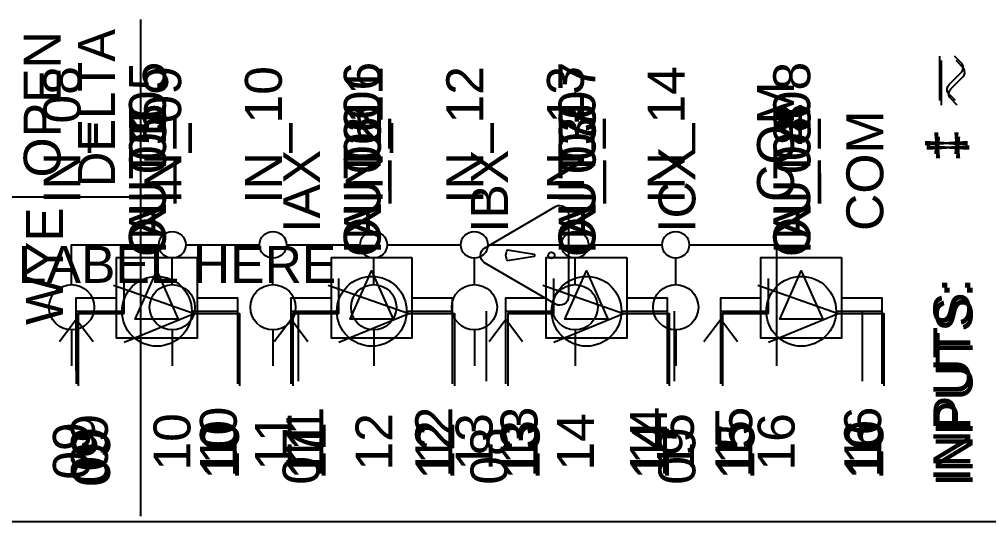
# Model space of a CAD drawing. Extents: x 0.3 to 23.7, y 0.2 to 17.5.
# Drawn here: x 12.352 to 14.157, y 3.175 to 4.11 of the extents above; entities that cross this region are included whole.
import ezdxf

# ---------------------------------------------------------------- set-up
doc = ezdxf.new("R2010")
doc.units = 0
doc.header["$MEASUREMENT"] = 0
for name, color, linetype in [('4_01__0-__EMPTY', 7, 'CONTINUOUS'), ('4_02__71___3__AVI__300_VAC', 7, 'CONTINUOUS'), ('4_03__74___3__ACI_-__3__AV', 7, 'CONTINUOUS'), ('4_04__C-___4__DI_-__3__DO_', 7, 'CONTINUOUS'), ('4_05__2X___8__DO__STANDARD', 7, 'CONTINUOUS'), ('4_06__2A___8__DO__STANDARD', 7, 'CONTINUOUS'), ('4_07__2B___8__DO__STANDARD', 7, 'CONTINUOUS'), ('4_08__2C___8__DO__STANDARD', 7, 'CONTINUOUS'), ('4_09__3-___8__DI', 7, 'CONTINUOUS'), ('4_10__5-___8__AI', 7, 'CONTINUOUS'), ('4_11__6-___4__AI_-__4__AO_', 7, 'CONTINUOUS'), ('4_12__D-___14__DI', 7, 'CONTINUOUS'), ('7_00_____DWG', 7, 'CONTINUOUS')]:
    doc.layers.add(name, color=color, linetype=linetype)
doc.styles.add('ARIAL', font='arial.ttf')

msp = doc.modelspace()

# ---------------------------------------------------------------- linework, layer by layer
at = {"layer": '4_02__71___3__AVI__300_VAC'}
for points in [[(12.578, 3.1847), (12.578, 4.1097)], [(10.522, 3.7793), (12.578, 3.7793)]]:
    msp.add_lwpolyline(points, dxfattribs=at)
for points in [[(13.2181, 3.684), (13.3504, 3.7615, -0.555022), (13.3747, 3.747), (13.3747, 3.5938, -0.555022), (13.3504, 3.5793), (13.2181, 3.6567, -0.531445)], [(13.2611, 3.66, -0.299493), (13.2611, 3.6808), (13.3107, 3.6727), (13.3113, 3.672), (13.3113, 3.6687), (13.3107, 3.6681), (13.2611, 3.66)]]:
    msp.add_lwpolyline(points, format="xyb", close=True, dxfattribs=at)
msp.add_circle((13.3427, 3.6704), 0.00597, dxfattribs=at)
at = {"layer": '4_03__74___3__ACI_-__3__AV'}
for points in [[(12.578, 3.1847), (12.578, 4.1097)], [(10.522, 3.7793), (12.578, 3.7793)], [(12.8719, 3.4363), (12.8719, 3.5663)], [(13.2219, 3.4363), (13.2219, 3.5663)], [(13.5719, 3.4363), (13.5719, 3.5663)], [(13.9218, 3.4363), (13.9218, 3.5663)]]:
    msp.add_lwpolyline(points, dxfattribs=at)
at = {"layer": '4_04__C-___4__DI_-__3__DO_'}
for points in [[(14.0692, 3.9503), (14.0692, 4.0333)], [(12.458, 3.4313), (12.458, 3.5663), (12.543, 3.5663)], [(12.673, 3.5663), (12.758, 3.5663), (12.758, 3.4313)], [(12.8581, 3.4313), (12.858, 3.5663), (12.943, 3.5663)], [(13.0731, 3.5663), (13.158, 3.5663), (13.158, 3.4313)], [(13.2581, 3.4313), (13.2581, 3.5663), (13.3431, 3.5663)], [(13.4731, 3.5663), (13.5581, 3.5663), (13.5581, 3.4313)], [(13.658, 3.4313), (13.658, 3.5663), (13.7432, 3.5663)], [(13.8732, 3.5663), (13.9582, 3.5663), (13.9582, 3.4313)]]:
    msp.add_lwpolyline(points, dxfattribs=at)
msp.add_lwpolyline([(14.0981, 3.9503), (14.0844, 3.9643, -0.328455), (14.0864, 3.9803), (14.1086, 4.0026, 0.339292), (14.1107, 4.0185), (14.0962, 4.0333)], format="xyb", dxfattribs=at)
for centre in [(12.608, 3.5663), (13.0081, 3.5663), (13.4081, 3.5663), (13.808, 3.5663)]:
    msp.add_circle(centre, 0.065, dxfattribs=at)
at = {"layer": '4_05__2X___8__DO__STANDARD'}
for points in [[(12.462, 3.4274), (12.462, 3.5624), (12.5471, 3.5624)], [(12.5471, 3.5087), (12.6771, 3.5624), (12.7621, 3.5624), (12.7621, 3.4274)], [(12.8619, 3.4274), (12.8619, 3.5624), (12.947, 3.5624)], [(12.9471, 3.5087), (13.0771, 3.5624), (13.162, 3.5624), (13.162, 3.4274)], [(13.2619, 3.4274), (13.2619, 3.5624), (13.347, 3.5624)], [(13.3471, 3.5087), (13.477, 3.5624), (13.562, 3.5624), (13.562, 3.4274)], [(13.6619, 3.4274), (13.6619, 3.5624), (13.747, 3.5624)], [(13.747, 3.5087), (13.877, 3.5624), (13.962, 3.5624), (13.962, 3.4274)]]:
    msp.add_lwpolyline(points, dxfattribs=at)
at = {"layer": '4_06__2A___8__DO__STANDARD'}
for points in [[(12.462, 3.4274), (12.462, 3.5625), (12.462, 3.5625), (12.5471, 3.5625), (12.5471, 3.6274)], [(12.5271, 3.6149), (12.6771, 3.5624), (12.7621, 3.5624), (12.7621, 3.4275)], [(12.8619, 3.4274), (12.8619, 3.5625), (12.8619, 3.5625), (12.947, 3.5625), (12.947, 3.6274)], [(12.927, 3.6149), (13.0771, 3.5624), (13.162, 3.5624), (13.162, 3.4275)], [(13.2619, 3.4274), (13.2619, 3.5625), (13.2619, 3.5625), (13.347, 3.5625), (13.347, 3.6274)], [(13.327, 3.6149), (13.477, 3.5624), (13.562, 3.5624), (13.562, 3.4275)], [(13.6619, 3.4274), (13.6619, 3.5625), (13.6619, 3.5625), (13.747, 3.5625), (13.747, 3.6274)], [(13.727, 3.6149), (13.877, 3.5624), (13.962, 3.5624), (13.962, 3.4275)]]:
    msp.add_lwpolyline(points, dxfattribs=at)
at = {"layer": '4_07__2B___8__DO__STANDARD'}
for points in [[(13.2619, 3.4274), (13.2619, 3.5625), (13.2619, 3.5625), (13.347, 3.5625), (13.347, 3.6274)], [(13.327, 3.6149), (13.477, 3.5624), (13.562, 3.5624), (13.562, 3.4275)], [(13.6619, 3.4274), (13.6619, 3.5625), (13.6619, 3.5625), (13.747, 3.5625), (13.747, 3.6274)], [(13.727, 3.6149), (13.877, 3.5624), (13.962, 3.5624), (13.962, 3.4275)], [(12.462, 3.4274), (12.462, 3.5624), (12.5471, 3.5624)], [(12.5471, 3.5087), (12.6771, 3.5624), (12.7621, 3.5624), (12.7621, 3.4274)], [(12.8619, 3.4274), (12.8619, 3.5624), (12.947, 3.5624)], [(12.9471, 3.5087), (13.0771, 3.5624), (13.162, 3.5624), (13.162, 3.4274)]]:
    msp.add_lwpolyline(points, dxfattribs=at)
at = {"layer": '4_08__2C___8__DO__STANDARD'}
for points in [[(12.462, 3.4274), (12.462, 3.5625), (12.462, 3.5625), (12.5471, 3.5625), (12.5471, 3.6274)], [(12.5271, 3.6149), (12.6771, 3.5624), (12.7621, 3.5624), (12.7621, 3.4275)], [(12.8619, 3.4274), (12.8619, 3.5625), (12.8619, 3.5625), (12.947, 3.5625), (12.947, 3.6274)], [(12.927, 3.6149), (13.0771, 3.5624), (13.162, 3.5624), (13.162, 3.4275)], [(13.2619, 3.4274), (13.2619, 3.5625), (13.2619, 3.5625), (13.347, 3.5625), (13.347, 3.6274)], [(13.327, 3.6149), (13.477, 3.5624), (13.562, 3.5624), (13.562, 3.4275)], [(13.6619, 3.4274), (13.6619, 3.5625), (13.6619, 3.5625), (13.747, 3.5625), (13.747, 3.6274)], [(13.727, 3.6149), (13.877, 3.5624), (13.962, 3.5624), (13.962, 3.4275)]]:
    msp.add_lwpolyline(points, dxfattribs=at)
at = {"layer": '4_09__3-___8__DI'}
for points in [[(14.0692, 3.9503), (14.0692, 4.0333)], [(12.458, 3.4313), (12.4579, 3.5663), (12.5429, 3.5663)], [(12.6729, 3.5663), (12.7579, 3.5663), (12.7579, 3.4313)], [(12.8581, 3.4313), (12.858, 3.5663), (12.943, 3.5663)], [(13.0731, 3.5663), (13.158, 3.5663), (13.158, 3.4313)], [(13.2581, 3.4313), (13.2581, 3.5663), (13.3431, 3.5663)], [(13.4731, 3.5663), (13.5581, 3.5663), (13.5581, 3.4313)], [(13.658, 3.4313), (13.6579, 3.5663), (13.7429, 3.5663)], [(13.873, 3.5663), (13.9579, 3.5663), (13.9579, 3.4313)]]:
    msp.add_lwpolyline(points, dxfattribs=at)
msp.add_lwpolyline([(14.0981, 3.9503), (14.0844, 3.9643, -0.328455), (14.0864, 3.9803), (14.1086, 4.0026, 0.339292), (14.1107, 4.0185), (14.0962, 4.0333)], format="xyb", dxfattribs=at)
for centre in [(12.608, 3.5663), (13.0081, 3.5663), (13.4081, 3.5663), (13.808, 3.5663)]:
    msp.add_circle(centre, 0.065, dxfattribs=at)
at = {"layer": '4_10__5-___8__AI'}
for points in [[(12.6828, 3.6663), (12.6828, 3.5163), (12.5328, 3.5163), (12.5328, 3.6663), (12.6828, 3.6663)], [(13.0829, 3.6663), (13.0829, 3.5163), (12.9329, 3.5163), (12.9329, 3.6663), (13.0829, 3.6663)], [(13.4829, 3.6663), (13.4829, 3.5163), (13.333, 3.5163), (13.333, 3.6663), (13.4829, 3.6663)], [(13.883, 3.6663), (13.883, 3.5163), (13.733, 3.5163), (13.733, 3.6663), (13.883, 3.6663)], [(12.6478, 3.5513), (12.5678, 3.5513), (12.6078, 3.6413), (12.6478, 3.5513)], [(13.0479, 3.5513), (12.9679, 3.5513), (13.0079, 3.6413), (13.0479, 3.5513)], [(13.4479, 3.5513), (13.3679, 3.5513), (13.4079, 3.6413), (13.4479, 3.5513)], [(13.848, 3.5513), (13.768, 3.5513), (13.808, 3.6413), (13.848, 3.5513)], [(12.4578, 3.4563), (12.4578, 3.5913), (12.5328, 3.5913)], [(12.6828, 3.5913), (12.7579, 3.5913), (12.7579, 3.4563)], [(12.8578, 3.4563), (12.8578, 3.5913), (12.9329, 3.5913)], [(13.0829, 3.5913), (13.158, 3.5913), (13.158, 3.4563)], [(13.2579, 3.4563), (13.2579, 3.5913), (13.3329, 3.5913)], [(13.483, 3.5913), (13.5581, 3.5913), (13.5581, 3.4563)], [(13.6579, 3.4563), (13.6579, 3.5913), (13.733, 3.5913)], [(13.883, 3.5913), (13.9581, 3.5913), (13.9581, 3.4563)], [(12.4266, 3.5101), (12.4578, 3.5513), (12.489, 3.5101)], [(12.8266, 3.5101), (12.8578, 3.5513), (12.889, 3.5101)], [(13.2267, 3.5101), (13.2579, 3.5513), (13.2891, 3.5101)], [(13.6267, 3.5101), (13.658, 3.5513), (13.6892, 3.5101)]]:
    msp.add_lwpolyline(points, dxfattribs=at)
at = {"layer": '4_11__6-___4__AI_-__4__AO_'}
for points in [[(12.6828, 3.6663), (12.6828, 3.5163), (12.5328, 3.5163), (12.5328, 3.6663), (12.6828, 3.6663)], [(13.0829, 3.6663), (13.0829, 3.5163), (12.9329, 3.5163), (12.9329, 3.6663), (13.0829, 3.6663)], [(13.4829, 3.6663), (13.4829, 3.5163), (13.333, 3.5163), (13.333, 3.6663), (13.4829, 3.6663)], [(13.883, 3.6663), (13.883, 3.5163), (13.733, 3.5163), (13.733, 3.6663), (13.883, 3.6663)], [(12.6478, 3.5513), (12.5678, 3.5513), (12.6078, 3.6413), (12.6478, 3.5513)], [(13.0479, 3.5513), (12.9679, 3.5513), (13.0079, 3.6413), (13.0479, 3.5513)], [(13.4479, 3.5513), (13.3679, 3.5513), (13.4079, 3.6413), (13.4479, 3.5513)], [(13.848, 3.5513), (13.768, 3.5513), (13.808, 3.6413), (13.848, 3.5513)], [(12.4578, 3.4563), (12.4578, 3.5913), (12.5328, 3.5913)], [(12.6828, 3.5913), (12.7579, 3.5913), (12.7579, 3.4563)], [(12.8578, 3.4563), (12.8578, 3.5913), (12.9329, 3.5913)], [(13.0829, 3.5913), (13.158, 3.5913), (13.158, 3.4563)], [(13.2579, 3.4563), (13.2579, 3.5913), (13.3329, 3.5913)], [(13.483, 3.5913), (13.5581, 3.5913), (13.5581, 3.4563)], [(13.6579, 3.4563), (13.6579, 3.5913), (13.733, 3.5913)], [(13.883, 3.5913), (13.9581, 3.5913), (13.9581, 3.4563)], [(12.4266, 3.5101), (12.4578, 3.5513), (12.489, 3.5101)], [(12.8266, 3.5101), (12.8578, 3.5513), (12.889, 3.5101)], [(13.2267, 3.5101), (13.2579, 3.5513), (13.2891, 3.5101)], [(13.6267, 3.5101), (13.658, 3.5513), (13.6892, 3.5101)]]:
    msp.add_lwpolyline(points, dxfattribs=at)
at = {"layer": '4_12__D-___14__DI'}
for points in [[(14.0662, 3.9586), (14.0662, 4.0415)], [(12.4492, 3.6159), (12.4492, 3.69), (12.6116, 3.69)], [(12.6616, 3.69), (12.7991, 3.69)], [(12.8491, 3.69), (12.9866, 3.69)], [(13.0366, 3.69), (13.1741, 3.69)], [(13.2241, 3.69), (13.3616, 3.69)], [(13.4116, 3.69), (13.5491, 3.69)], [(13.5991, 3.69), (13.7617, 3.69), (13.7617, 3.465)], [(12.6367, 3.6159), (12.6367, 3.665)], [(12.8242, 3.6159), (12.8242, 3.665)], [(13.0117, 3.6159), (13.0117, 3.665)], [(13.1992, 3.6159), (13.1992, 3.665)], [(13.3867, 3.6159), (13.3867, 3.665)], [(13.5742, 3.6159), (13.5742, 3.665)], [(12.4492, 3.5314), (12.4492, 3.465)], [(12.6367, 3.5314), (12.6367, 3.465)], [(12.8242, 3.5314), (12.8242, 3.465)], [(13.0117, 3.5314), (13.0117, 3.465)], [(13.1992, 3.5314), (13.1992, 3.465)], [(13.3867, 3.5314), (13.3867, 3.465)], [(13.5742, 3.5314), (13.5742, 3.465)]]:
    msp.add_lwpolyline(points, dxfattribs=at)
msp.add_lwpolyline([(14.0952, 3.9586), (14.0814, 3.9726, -0.328455), (14.0835, 3.9885), (14.1057, 4.0108, 0.339292), (14.1077, 4.0267), (14.0932, 4.0415)], format="xyb", dxfattribs=at)
for centre, radius in [((12.6366, 3.69), 0.025), ((12.8241, 3.69), 0.025), ((13.0116, 3.69), 0.025), ((13.1991, 3.69), 0.025), ((13.3866, 3.69), 0.025), ((13.5741, 3.69), 0.025), ((12.4492, 3.5737), 0.0422), ((12.6367, 3.5737), 0.0422), ((12.8242, 3.5737), 0.0422), ((13.0117, 3.5737), 0.0422), ((13.1992, 3.5737), 0.0422), ((13.3867, 3.5737), 0.0422), ((13.5742, 3.5737), 0.0422)]:
    msp.add_circle(centre, radius, dxfattribs=at)
at = {"layer": '7_00_____DWG'}
msp.add_lwpolyline([(10.5118, 3.1747), (14.3818, 3.1747)], dxfattribs=at)

# ---------------------------------------------------------------- texts
at = {"layer": '4_01__0-__EMPTY', "style": 'ARIAL'}
msp.add_text('PLACE EXPANSION CARD LABEL HERE', height=0.068833, dxfattribs=at).set_placement((11.1201, 3.6192))
at = {"layer": '4_02__71___3__AVI__300_VAC', "style": 'ARIAL'}
for s, p in [('OPEN', (12.4287, 3.8153)), ('WYE', (12.4331, 3.5409))]:
    msp.add_text(s, height=0.06883, rotation=90, dxfattribs=at).set_placement(p)
at = {"layer": '4_02__71___3__AVI__300_VAC', "style": 'ARIAL', "width": 0.95}
msp.add_text('DELTA', height=0.06883, rotation=90, dxfattribs=at).set_placement((12.5299, 3.7974))
at = {"layer": '4_03__74___3__ACI_-__3__AV', "style": 'ARIAL'}
for s, p in [('OPEN', (12.4287, 3.8153)), ('COM', (13.9608, 3.7158)), ('IAX', (12.912, 3.7122)), ('IBX', (13.2619, 3.7122)), ('ICX', (13.6108, 3.7122)), ('WYE', (12.4331, 3.5409)), ('10', (13.9608, 3.2568)), ('07', (12.9109, 3.2434)), ('08', (13.2608, 3.2434)), ('09', (13.6108, 3.2434))]:
    msp.add_text(s, height=0.06883, rotation=90, dxfattribs=at).set_placement(p)
at = {"layer": '4_03__74___3__ACI_-__3__AV', "style": 'ARIAL', "width": 0.95}
msp.add_text('DELTA', height=0.06883, rotation=90, dxfattribs=at).set_placement((12.5299, 3.7974))
at = {"layer": '4_04__C-___4__DI_-__3__DO_', "style": 'ARIAL'}
for s, height, p in [('IN_01', 0.06883, (12.6252, 3.6722)), ('IN_02', 0.06883, (13.0252, 3.6722)), ('IN_03', 0.06883, (13.4252, 3.6722)), ('IN_04', 0.06883, (13.8252, 3.6722)), ('‡', 0.0688, (14.1141, 3.8444)), ('INPUTS:', 0.06883, (14.127, 3.2395)), ('10', 0.06883, (12.7569, 3.2568)), ('11', 0.06883, (12.918, 3.2568)), ('12', 0.06883, (13.158, 3.2568)), ('13', 0.06883, (13.3168, 3.2568)), ('14', 0.06883, (13.5579, 3.2568)), ('15', 0.06883, (13.7168, 3.2568)), ('16', 0.06883, (13.9568, 3.2568)), ('09', 0.06883, (12.5169, 3.2434))]:
    msp.add_text(s, height=height, rotation=90, dxfattribs=at).set_placement(p)
at = {"layer": '4_05__2X___8__DO__STANDARD', "style": 'ARIAL'}
for s, p in [('OUT_05', (12.6247, 3.6674)), ('OUT_06', (13.0247, 3.6674)), ('OUT_07', (13.4247, 3.6674)), ('OUT_08', (13.8247, 3.6674)), ('09', (12.5208, 3.2395)), ('10', (12.7609, 3.2529)), ('11', (12.922, 3.2529)), ('12', (13.1619, 3.2529)), ('13', (13.3208, 3.2529)), ('14', (13.5619, 3.2529)), ('15', (13.7208, 3.2529)), ('16', (13.9608, 3.2529))]:
    msp.add_text(s, height=0.06883, rotation=90, dxfattribs=at).set_placement(p)
at = {"layer": '4_06__2A___8__DO__STANDARD', "style": 'ARIAL'}
for s, p in [('OUT_05', (12.6247, 3.6674)), ('OUT_06', (13.0247, 3.6674)), ('OUT_07', (13.4247, 3.6674)), ('OUT_08', (13.8247, 3.6674)), ('09', (12.5208, 3.2395)), ('10', (12.7609, 3.2529)), ('11', (12.922, 3.2529)), ('12', (13.1619, 3.2529)), ('13', (13.3208, 3.2529)), ('14', (13.5619, 3.2529)), ('15', (13.7208, 3.2529)), ('16', (13.9608, 3.2529))]:
    msp.add_text(s, height=0.06883, rotation=90, dxfattribs=at).set_placement(p)
at = {"layer": '4_07__2B___8__DO__STANDARD', "style": 'ARIAL'}
for s, p in [('OUT_05', (12.6247, 3.6674)), ('OUT_06', (13.0247, 3.6674)), ('OUT_07', (13.4247, 3.6674)), ('OUT_08', (13.8247, 3.6674)), ('09', (12.5208, 3.2395)), ('10', (12.7609, 3.2529)), ('11', (12.922, 3.2529)), ('12', (13.1619, 3.2529)), ('13', (13.3208, 3.2529)), ('14', (13.5619, 3.2529)), ('15', (13.7208, 3.2529)), ('16', (13.9608, 3.2529))]:
    msp.add_text(s, height=0.06883, rotation=90, dxfattribs=at).set_placement(p)
at = {"layer": '4_08__2C___8__DO__STANDARD', "style": 'ARIAL'}
for s, p in [('OUT_05', (12.6247, 3.6674)), ('OUT_06', (13.0247, 3.6674)), ('OUT_07', (13.4247, 3.6674)), ('OUT_08', (13.8247, 3.6674)), ('09', (12.5208, 3.2395)), ('10', (12.7609, 3.2529)), ('11', (12.922, 3.2529)), ('12', (13.1619, 3.2529)), ('13', (13.3208, 3.2529)), ('14', (13.5619, 3.2529)), ('15', (13.7208, 3.2529)), ('16', (13.9608, 3.2529))]:
    msp.add_text(s, height=0.06883, rotation=90, dxfattribs=at).set_placement(p)
at = {"layer": '4_09__3-___8__DI', "style": 'ARIAL'}
for s, height, p in [('IN_05', 0.06883, (12.6252, 3.6722)), ('IN_06', 0.06883, (13.0252, 3.6722)), ('IN_07', 0.06883, (13.4251, 3.6722)), ('IN_08', 0.06883, (13.8252, 3.6722)), ('‡', 0.0688, (14.1141, 3.8444)), ('INPUTS:', 0.06883, (14.127, 3.2395)), ('10', 0.06883, (12.7569, 3.2568)), ('11', 0.06883, (12.918, 3.2568)), ('12', 0.06883, (13.158, 3.2568)), ('13', 0.06883, (13.3168, 3.2568)), ('14', 0.06883, (13.5579, 3.2568)), ('15', 0.06883, (13.7168, 3.2568)), ('16', 0.06883, (13.9568, 3.2568)), ('09', 0.06883, (12.5169, 3.2434))]:
    msp.add_text(s, height=height, rotation=90, dxfattribs=at).set_placement(p)
at = {"layer": '4_10__5-___8__AI', "style": 'ARIAL'}
for s, p in [('AI_05', (12.6251, 3.7017)), ('AI_06', (13.0252, 3.7017)), ('AI_07', (13.4251, 3.7017)), ('AI_08', (13.8251, 3.7017)), ('10', (12.7568, 3.2817)), ('11', (12.918, 3.2817)), ('12', (13.1579, 3.2817)), ('13', (13.3168, 3.2817)), ('14', (13.5579, 3.2817)), ('15', (13.7168, 3.2817)), ('16', (13.9568, 3.2817)), ('09', (12.5168, 3.2683))]:
    msp.add_text(s, height=0.06883, rotation=90, dxfattribs=at).set_placement(p)
at = {"layer": '4_11__6-___4__AI_-__4__AO_', "style": 'ARIAL'}
for s, p in [('AI_01', (12.6251, 3.7017)), ('AI_02', (13.0251, 3.7017)), ('AI_03', (13.4251, 3.7017)), ('AI_04', (13.8251, 3.7017)), ('10', (12.7568, 3.2817)), ('11', (12.918, 3.2817)), ('12', (13.1579, 3.2817)), ('13', (13.3168, 3.2817)), ('14', (13.5579, 3.2817)), ('15', (13.7168, 3.2817)), ('16', (13.9568, 3.2817)), ('09', (12.5168, 3.2683))]:
    msp.add_text(s, height=0.06883, rotation=90, dxfattribs=at).set_placement(p)
at = {"layer": '4_12__D-___14__DI', "style": 'ARIAL'}
for s, height, p in [('IN_08', 0.06883, (12.4657, 3.7662)), ('IN_09', 0.06883, (12.6532, 3.7662)), ('IN_10', 0.06883, (12.8407, 3.7662)), ('IN_11', 0.06883, (13.0282, 3.7662)), ('IN_12', 0.06883, (13.2157, 3.7662)), ('IN_13', 0.06883, (13.4032, 3.7662)), ('IN_14', 0.06883, (13.5907, 3.7662)), ('COM', 0.06883, (13.7944, 3.7698)), ('‡', 0.0688, (14.1111, 3.8526)), ('INPUTS:', 0.06883, (14.1229, 3.2488)), ('10', 0.06883, (12.6705, 3.2697)), ('11', 0.06883, (12.8592, 3.2697)), ('12', 0.06883, (13.0467, 3.2697)), ('13', 0.06883, (13.2331, 3.2697)), ('14', 0.06883, (13.4217, 3.2697)), ('15', 0.06883, (13.608, 3.2697)), ('16', 0.06883, (13.7956, 3.2697)), ('09', 0.06883, (12.4831, 3.2527))]:
    msp.add_text(s, height=height, rotation=90, dxfattribs=at).set_placement(p)

doc.saveas('drawing.dxf')
